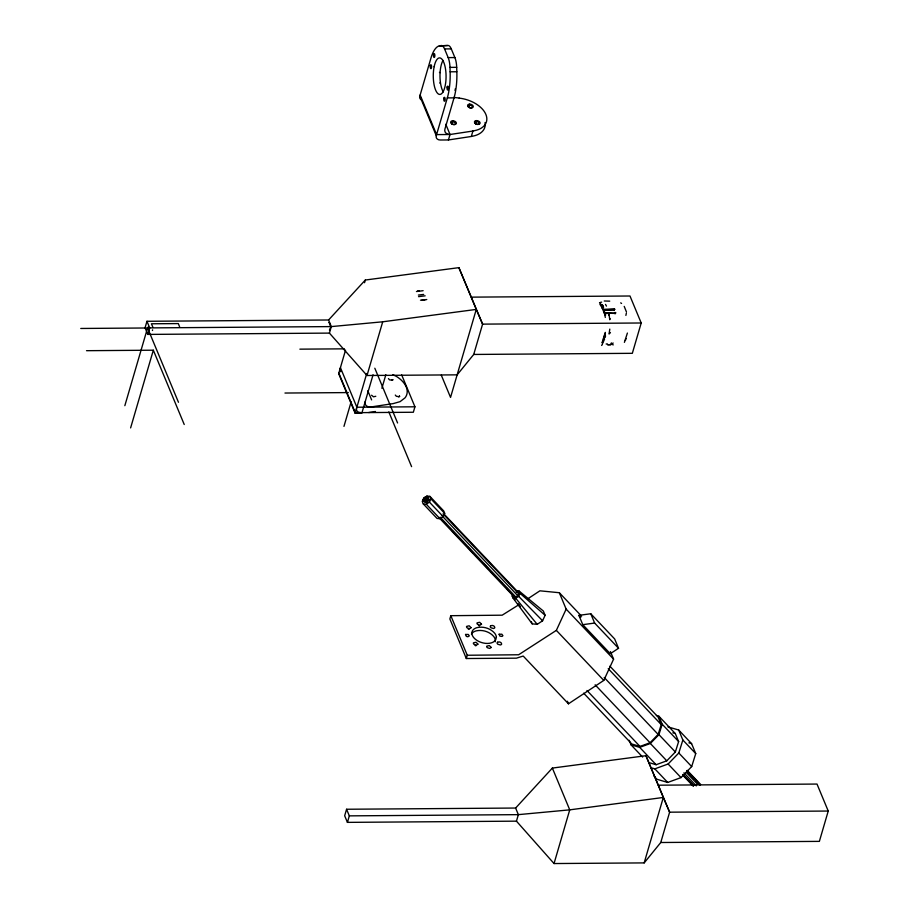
<?xml version="1.0" encoding="UTF-8"?>
<svg xmlns="http://www.w3.org/2000/svg" width="909" height="909" viewBox="0 0 909 909"><rect width="100%" height="100%" fill="white"/><g stroke="black" fill="none" stroke-linecap="round" stroke-linejoin="round"><path stroke-width="1.36" d="M424.23 500.723L424.367 497.996L427.025 497.518L427.457 498.587L425.48 500.848L424.23 500.723L424.083 498.598M371.554 395.233L373.497 396.813L375.792 396.29M388.45 378.599L389.529 379.848L392.143 380.178M395.301 395.063L396.381 396.301L398.983 396.642M495.269 641.754L495.371 640.47A12.567 7.67 16.3 0 0 493.701 636.47C489.485 631.607 482.372 629.46 476.123 630.891A12.306 7.511 16.3 0 0 472.203 633.107A12.749 7.783 16.3 0 0 471.453 634.175M496.325 637.198C496.087 643.299 488.144 644.151 483.497 643.027A12.306 7.511 16.3 0 1 477.748 640.868A12.749 7.783 16.3 0 1 473.532 637.379A12.567 7.67 16.3 0 1 471.862 633.38A12.749 7.783 16.3 0 1 473.157 629.835A12.306 7.511 16.3 0 1 477.089 627.619C483.327 626.187 490.44 628.335 494.666 633.198A12.567 7.67 16.3 0 1 496.359 637.209M626.358 313.151L625.881 315.423M609.791 329.092L609.075 334.001L610.45 332.58M330.206 328.206L329.456 330.172M605.269 332.376L602.122 342.636M627.392 333.046L624.403 342.375M604.19 309.287L614.541 309.026L614.189 310.514M605.394 332.989L604.144 338.489M605.144 312.514L604.508 313.219L614.973 313.389L615.813 312.662L615.086 313.866M604.769 334.853L603.383 339.307M152.428 330.501L152.61 329.853M146.963 321.286L145.054 327.797L147.803 334.41L329.422 333.103L367.009 375.497L457.136 374.849L473.725 354.453L482.599 324.127L458.897 267.644L365.327 280.029L328.569 319.991L146.963 321.286L149.712 327.899L147.803 334.41M124.84 405.687L147.565 327.979L80.765 328.467M130.612 427.912L153.326 350.204L86.525 350.692M329.422 333.103L331.319 326.592L328.569 319.991M364.543 282.71L365.327 280.029M345.556 350.09L338.671 373.633L355.124 413.197L361.839 413.152L373.065 374.769M419.822 96.115L430.866 58.346A35.837 12.533 89.6 0 1 439.342 45.882L447.603 45.495A14.339 5.011 89.6 0 1 451.273 48.881L454.886 57.562A14.339 5.011 89.6 0 1 456.693 67.334L456.841 71.754A35.837 12.533 89.6 0 1 454.034 97.865L444.91 129.101A7.17 5.09 -22.6 0 0 450.023 134.498L472.907 131.032L471.317 136.475L448.432 139.952L440.376 140.009A5.738 4.079 -22.6 0 1 436.275 135.68L419.822 96.115A5.738 4.079 -22.6 0 0 421.185 99.751M343.966 426.378L351.135 401.835M355.124 413.197L366.736 373.508M436.275 135.68L447.319 97.911A35.837 12.533 89.6 0 0 450.125 71.8L449.978 67.38A14.339 5.011 89.6 0 0 448.171 57.608L444.558 48.927A14.339 5.011 89.6 0 0 440.888 45.541M367.009 375.497L382.712 321.797L476.271 309.412L482.599 324.127L641.209 322.99L632.334 353.317L473.725 354.453M452.148 123.954L452.75 120.761M448.432 139.952L450.023 134.498L445.785 124.283M381.882 388.291L385.848 374.724M469.044 107.33L469.646 104.137M475.896 123.783L476.509 120.636M401.664 374.894L414.936 406.8L413.334 412.254L355.283 412.675L338.818 373.099M346.579 809.249L344.67 815.759L347.42 822.372L516.448 821.157L554.036 863.55L644.174 862.902L660.763 842.507L669.626 812.18L645.935 755.697L552.365 768.082L515.608 808.044L346.579 809.249L349.329 815.862L347.42 822.372M518.698 604.837L502.166 615.188L450.819 615.688L449.864 618.961L466.317 658.525L516.426 658.173L523.198 656.048L568.466 703.805L603.792 680.421L613.586 659.161L610.439 651.594M466.317 658.525L467.271 655.253L450.819 615.688M516.448 821.157L518.357 814.646L515.608 808.044M554.036 863.55L569.738 809.851L552.365 768.082M644.174 862.902L663.309 797.466L645.935 755.697M658.4 785.194L817.009 784.058L828.235 811.044L819.373 841.37L660.763 842.507M605.099 337.455L605.553 335.955M583.669 693.181L631.846 744.016L639.981 746.437L650.049 742.755L658.15 734.415L661.218 724.575L658.071 717.019L609.894 666.183M629.142 740.256L631.039 744.835L639.697 747.38L650.355 743.482L658.934 734.642L662.195 724.223L658.855 716.201L656.389 715.474M648.708 762.537L656.128 764.719L666.786 760.822L675.364 751.982L678.625 741.562L675.285 733.54L658.855 716.201M650.799 767.673L654.832 768.855L668.115 764.003L678.807 752.993L682.852 740.017L678.705 730.029L667.933 726.859M654.196 776.366L656.957 779.274L667.717 782.456L681 777.604L691.692 766.582L695.737 753.606L691.59 743.63L678.705 730.029M604.576 339.102L602.326 344.034M604.508 313.219L604.349 310.037M625.358 340.489L626.085 338.534M609.121 314.434L608.735 315.389L608.973 313.685L609.757 319.707L610.166 318.729M423.799 499.655L424.367 497.996M604.121 311.117L604.553 309.833L614.814 309.355M424.276 499.064L425.423 498.723L424.957 497.609M423.299 503.927L426.276 504.222L429.434 502.132L430.946 498.871L429.9 496.371L426.923 496.075L423.764 498.166L422.265 501.427L423.299 503.927L437.059 518.448L440.036 518.732L443.194 516.642L444.706 513.392L443.66 510.881L429.9 496.371M515.096 599.679L512.04 595.702L513.006 598.02L515.744 598.281L518.664 596.349L520.05 593.35L519.084 591.032L516.346 590.77L518.175 592.407M513.006 598.02L532.185 623.847L537.219 624.347L542.582 620.79L545.116 615.291L543.355 611.053L519.084 591.032M467.271 655.253L518.63 654.764L556.353 630.38L566.148 609.121L559.33 592.725L539.901 590.816L528.118 598.599M426.276 504.222L514.028 596.849L515.846 597.031L517.8 595.736L518.721 593.736L518.085 592.191L444.331 514.38M602.303 342.579L603.224 340.83M392.688 379.667L392.54 379.951M399.54 396.119L399.381 396.415M423.958 501.427L426.412 501.007L428.059 498.711L427.275 496.825L424.844 497.246L423.174 499.541L424.935 502.45L427.378 502.029L429.037 499.734L427.275 496.825M599.917 304.333L603.826 310.094L614.052 310.105L614.541 309.026M601.61 345.443L602.212 344.716M613.155 343.023L612.246 343.829L611.314 342.898M611.837 343.647L610.45 344.636L607.473 344.67M424.412 498.291L425.764 497.405M618.54 648.276L610.314 653.719L582.783 624.676L578.908 615.37L590.759 613.745L614.666 638.959L618.54 648.276L594.634 623.051L590.759 613.745M416.447 291.539L423.139 290.698M418.549 296.652L425.162 295.823M420.469 300.186L426.787 299.55M418.379 295.05L423.662 294.436M447.603 45.495L439.342 45.882M600.417 302.39L601.656 302.14M368.724 412.516L375.462 411.493M582.783 624.676L594.634 623.051M417.583 290.96L419.083 290.766M610.905 344.693L607.973 344.795M427.025 497.518L425.503 497.655M382.712 321.797L331.319 326.592L149.712 327.899M606.144 343.988L607.371 343.897M604.939 314.162C605.337 311.208 615.404 314.582 615.382 312.457M422.003 300.118L424.787 300.072M608.973 313.014L604.417 312.912L609.235 313.003M444.558 48.927L451.273 48.881M448.171 57.608L454.886 57.562M449.978 67.38L456.693 67.334M450.125 71.8L456.841 71.754M447.319 97.911L454.034 97.865M450.023 134.498L436.593 134.6L420.14 95.025M471.373 297.141L629.982 296.004L641.209 322.99M299.879 349.158L344.42 348.84M284.971 393.04L348.317 392.586M414.936 406.8L356.873 407.221L340.421 367.645M828.235 811.044L669.626 812.18L663.309 797.466L569.738 809.851L518.357 814.646L349.329 815.862M604.235 300.993L609.723 301.152M328.728 322.536L329.831 323.434L330.331 326.286M516.244 592.02L518.085 592.191M613.28 344.886L610.916 343.966M453.796 97.399L459.193 98.047M427.457 498.587L425.696 498.121M672.819 732.813L675.285 733.54M688.897 742.835L691.59 743.63M468.249 629.062L469.044 629.38M475.089 645.515L475.884 645.833M478.713 625.562L479.486 625.892M392.836 374.724L396.369 376.371A25.975 15.851 16.3 0 1 405.062 397.812L400.074 401.653L393.211 403.596L370.327 407.062A7.17 5.09 -22.6 0 1 365.202 401.664M620.688 302.867L621.574 303.447M599.52 302.606L603.508 307.299L602.474 305.06L603.508 307.299M425.423 498.723L426.821 499.961M520.05 593.35L545.116 615.291M518.664 596.349L542.582 620.79M559.33 592.725L581.601 616.211M578.908 615.37L580.806 617.37M566.148 609.121L613.586 659.161M682.852 740.017L695.737 753.606M662.195 724.223L678.625 741.562M608.223 668.66L661.218 724.575M678.807 752.993L691.692 766.582M658.934 734.642L675.364 751.982M604.19 677.478L658.15 734.415M556.353 630.38L603.792 680.421M430.946 498.871L444.706 513.392M687.227 770.366L700.566 784.433M426.923 496.075L428.753 498.018M686.818 770.673L700.157 784.751M443.035 513.88L518.721 593.736M686.772 770.946L694.385 778.99M696.294 781.001L700.112 785.024M428.059 498.711L429.037 499.734M686.295 772.377L697.726 784.444M429.434 502.132L443.194 516.642M442.104 515.88L517.8 595.736M426.412 501.007L427.378 502.029M683.932 772.832L696.317 785.899M440.149 517.176L515.846 597.031M423.174 499.541L424.151 500.575M440.604 518.516L446.421 524.663M452.25 530.799L462.92 542.071M467.771 547.184L473.6 553.331M475.532 555.376L479.418 559.467M483.304 563.569L488.156 568.682M491.065 571.761L495.916 576.874M498.825 579.942L501.734 583.021M506.586 588.134L512.415 594.281M683.136 774.468L693.624 785.524M683.068 774.752L693.544 785.808M682.659 775.059L693.147 786.115M595.122 684.807L650.049 742.755M650.355 743.482L666.786 760.822M668.115 764.003L681 777.604M586.987 690.522L639.981 746.437M639.697 747.38L656.128 764.719M654.832 768.855L667.717 782.456M631.039 744.835L642.64 757.072M515.744 598.281L537.219 624.347M600.974 305.083L602.11 306.481M518.164 603.667L520.459 606.655M605.496 304.401L606.473 306.106M624.21 306.39L626.46 311.946M602.315 308.106L601.519 306.492L604.587 313.81M458.897 267.644L476.271 309.412L450.546 397.403L441.319 375.212M567.398 701.248L568.466 703.805M531.311 621.722L532.185 623.847M513.38 595.304L514.028 596.849M374.815 368.225L397.585 422.969M388.825 411.902L411.595 466.647M367.804 390.756L371.611 399.903M147.565 327.979L178.471 402.278M153.326 350.204L184.232 424.503M424.821 499.109L425.48 500.848M603.428 309.39L605.201 314.923M605.212 313.514L605.564 315.389M604.803 314.48L605.292 317.434M152.792 326.967L151.417 323.774L178.312 323.581L179.63 326.876M360.668 412.572A5.738 4.079 -22.6 0 1 356.578 408.255M340.761 371.724A5.738 4.079 -22.6 0 1 340.114 368.679M439.456 72.402A11.442 4 89.6 0 1 440.081 72.652M443.285 91.945A18.282 6.397 89.6 0 1 443.024 60.392M455.352 88.684A2.693 0.943 89.6 0 1 454.943 90.343M459.204 98.127A25.679 15.669 16.3 0 1 485.861 114.398A25.679 15.669 16.3 0 1 472.862 130.953M485.065 122.533A25.679 15.669 16.3 0 1 471.271 136.407M440.411 82.31A12.931 4.522 89.6 0 1 439.854 83.162M148.587 328.035L148.212 328.603L148.281 326.854L148.587 328.035M481.52 624.176L480.077 625.165L477.725 624.472A2.329 1.42 16.3 0 1 477.055 622.87L479.668 622.29L481.52 624.176M491.201 647.447L489.758 648.435L487.406 647.742A2.329 1.42 16.3 0 1 486.735 646.151L489.349 645.572L491.201 647.447M471.067 627.687L469.635 628.653L467.283 627.96A2.329 1.42 16.3 0 1 466.624 626.369L469.203 625.79L471.067 627.687M477.907 644.14L476.486 645.117L474.134 644.413A2.329 1.42 16.3 0 1 473.464 642.822L476.043 642.243L477.907 644.14M465.533 634.459L466.328 636.368L467.862 636.766L469.317 635.914L468.283 634.437L465.533 634.459M499.109 634.232L499.905 636.141L502.143 636.414L502.904 635.675L501.859 634.209L499.109 634.232M490.724 625.767L490.36 626.199A2.329 1.42 16.3 0 0 491.019 627.789L493.371 628.483A2.318 1.375 13.1 0 0 494.803 627.517L494.348 626.415A2.318 1.5 15.6 0 0 492.121 625.472L490.724 625.767M497.575 642.231L497.2 642.652A2.329 1.42 16.3 0 0 497.871 644.242L500.223 644.947A2.318 1.375 13.1 0 0 501.643 643.97L501.189 642.879A2.318 1.5 15.6 0 0 498.973 641.924L497.575 642.231M392.722 379.848L391.984 380.269L392.722 379.848M399.574 396.301L398.835 396.722L399.574 396.301M610.291 313.253L605.508 313.446L610.291 313.253M433.57 54.472A1.966 0.693 89.6 0 0 434.161 57.472A1.966 0.693 89.6 0 0 434.763 54.563A1.966 0.693 89.6 0 0 433.57 54.472M430.309 65.653A1.966 0.693 89.6 0 0 430.889 68.652A1.966 0.693 89.6 0 0 431.502 65.743A1.966 0.693 89.6 0 0 430.309 65.653M443.865 98.24A1.966 0.693 89.6 0 0 444.444 101.24A1.966 0.693 89.6 0 0 445.058 98.331A1.966 0.693 89.6 0 0 443.865 98.24M447.126 87.059A1.966 0.693 89.6 0 0 447.717 90.059A1.966 0.693 89.6 0 0 448.319 87.15A1.966 0.693 89.6 0 0 447.126 87.059M451.978 123.976A2.182 1.329 16.3 0 0 455.466 123.829A2.182 1.329 16.3 0 0 452.693 121.783A2.182 1.329 16.3 0 0 451.978 123.976M451.682 123.692A2.909 1.773 16.3 0 0 456.318 123.499A2.909 1.773 16.3 0 0 452.625 120.772A2.909 1.773 16.3 0 0 451.682 123.692M468.874 107.353A2.182 1.329 16.3 0 0 472.373 107.205A2.182 1.329 16.3 0 0 469.589 105.149A2.182 1.329 16.3 0 0 468.874 107.353M468.578 107.057A2.909 1.773 16.3 0 0 473.214 106.864A2.909 1.773 16.3 0 0 469.521 104.137A2.909 1.773 16.3 0 0 468.578 107.057M475.725 123.806A2.182 1.329 16.3 0 0 479.213 123.658A2.182 1.329 16.3 0 0 476.43 121.613A2.182 1.329 16.3 0 0 475.725 123.806M475.418 123.522A2.909 1.773 16.3 0 0 480.054 123.329A2.909 1.773 16.3 0 0 476.361 120.602A2.909 1.773 16.3 0 0 475.418 123.522M434.15 66.664A18.282 6.397 89.6 0 0 439.638 94.434A18.282 6.397 89.6 0 0 445.228 67.38A18.282 6.397 89.6 0 0 434.15 66.664"/></g></svg>
